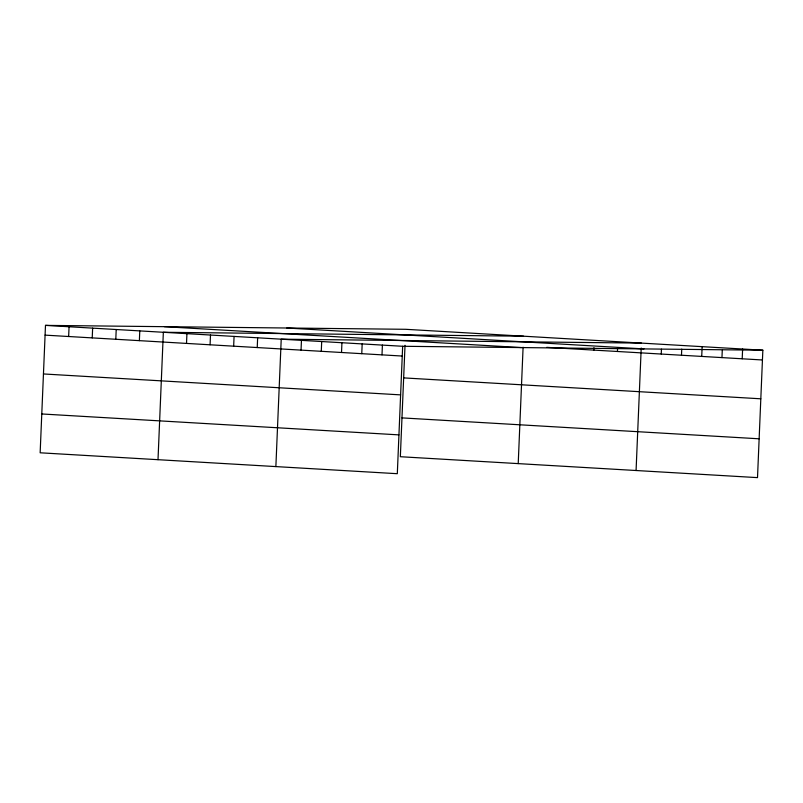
<?xml version="1.0" encoding="UTF-8"?>
<svg xmlns="http://www.w3.org/2000/svg" width="803" height="803" viewBox="0 0 803 803"><rect width="100%" height="100%" fill="white"/><g stroke="black" fill="none" stroke-linecap="round" stroke-linejoin="round"><path stroke-width="1.2" d="M762.85 350.208L405.686 329.3L45.49 325.376L40.15 452.792L397.314 473.7L402.654 346.284L762.85 350.208L757.51 477.624L400.346 456.716L405.023 345.32M68.656 336.517L69.058 326.751M92.225 337.892L92.636 328.136M115.803 339.278L116.204 329.511M139.371 340.653L139.782 330.896M158.01 459.687L163.35 332.271L523.556 336.196M186.517 343.413L186.928 333.657M210.085 344.798L210.496 335.032M233.663 346.183L234.074 336.417M257.231 347.558L257.643 337.792M275.871 466.593L281.221 339.177L641.416 343.102M301.045 350.128L301.456 340.362M321.28 351.312L321.692 341.546M341.526 352.497L341.937 342.73M361.762 353.681L362.173 343.915M381.997 354.866L382.409 345.099M518.216 463.612L523.094 347.217M593.859 350.108L593.959 347.659M617.437 351.483L617.587 347.819M636.076 470.518L641.216 347.98M661.25 354.053L661.451 349.164M681.486 355.237L681.737 349.134M701.722 356.422L702.133 346.655M721.967 357.606L722.268 350.279M742.203 358.79L742.614 349.024M286.822 328.005L643.986 348.914M546.713 347.348L762.438 359.975M164.354 326.67L521.518 347.579M45.49 325.376L402.654 346.284M45.078 335.132L402.243 356.05M403.658 377.892L760.812 398.8M43.452 373.957L400.617 394.875M401.982 417.891L759.136 438.799M41.776 413.967L398.94 434.875"/></g></svg>
